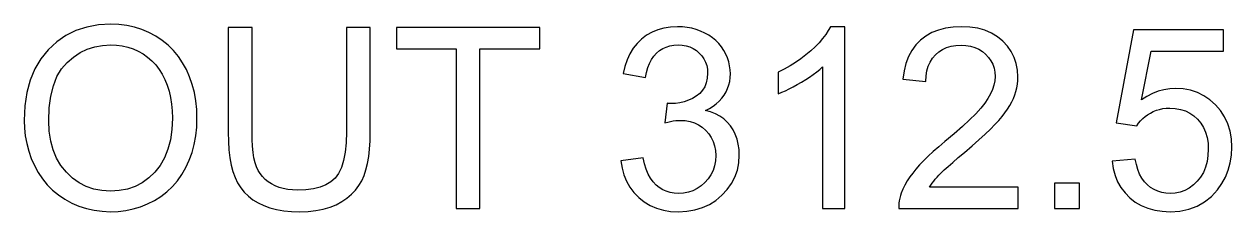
# Model space of a CAD drawing. Header units: millimetres. Extents: x -7 to 7, y 61 to 333.
# Drawn here: x -7.1 to 7.1, y 311.4 to 313.6 of the extents above.
import ezdxf

# ---------------------------------------------------------------- set-up
doc = ezdxf.new("R2010")
doc.units = ezdxf.units.MM
doc.layers.add('MARK_GLYPH', color=7, linetype='Continuous')

msp = doc.modelspace()

# ---------------------------------------------------------------- linework, layer by layer
at = {"layer": 'MARK_GLYPH'}
for points in [[(-7.092032, 312.642163), (-7.099916, 312.472175), (-7.096541, 312.379762), (-7.086416, 312.288945), (-7.06954, 312.199726), (-7.045915, 312.112104), (-7.01554, 312.02608), (-6.978415, 311.941653), (-6.934591, 311.861103), (-6.884429, 311.786402), (-6.82793, 311.717548), (-6.765093, 311.654544), (-6.695918, 311.597387), (-6.620405, 311.546079), (-6.539803, 311.501869), (-6.455673, 311.465697), (-6.368012, 311.437563), (-6.276822, 311.417468), (-6.182103, 311.40541), (-6.083853, 311.401391), (-5.992625, 311.405037), (-5.903509, 311.415973), (-5.816505, 311.434201), (-5.731614, 311.45972), (-5.648836, 311.49253), (-5.56817, 311.532631), (-5.491434, 311.579817), (-5.420751, 311.633881), (-5.356124, 311.694825), (-5.29755, 311.762648), (-5.245031, 311.837349), (-5.198567, 311.918929), (-5.158607, 312.00583), (-5.125913, 312.096491), (-5.100485, 312.190915), (-5.082322, 312.2891), (-5.071424, 312.391046), (-5.067791, 312.496754), (-5.071243, 312.601225), (-5.0816, 312.701935), (-5.098862, 312.798883), (-5.123028, 312.89207), (-5.154099, 312.981495), (-5.192074, 313.067159), (-5.236465, 313.147863), (-5.28709, 313.22241), (-5.34395, 313.290799), (-5.407045, 313.353031), (-5.476375, 313.409105), (-5.551939, 313.459022), (-5.632244, 313.502099), (-5.715795, 313.537343), (-5.802593, 313.564755), (-5.892636, 313.584336), (-5.985926, 313.596084), (-6.082462, 313.6), (-6.227665, 313.591678), (-6.363697, 313.566714), (-6.490556, 313.525105), (-6.608244, 313.466854), (-6.71676, 313.391959), (-6.816105, 313.300422), (-6.902825, 313.194327), (-6.973777, 313.075454), (-7.028963, 312.943803), (-7.068381, 312.799372)], [(-3.030565, 313.561973), (-3.311594, 313.561973), (-3.311594, 312.336298), (-3.315265, 312.210109), (-3.326279, 312.098346), (-3.344635, 312.001012), (-3.370334, 311.918105), (-3.403376, 311.849625), (-3.443761, 311.795573), (-3.492608, 311.752638), (-3.551349, 311.71751), (-3.619983, 311.690188), (-3.69851, 311.670672), (-3.786931, 311.658962), (-3.885245, 311.655059), (-3.94414, 311.65703), (-3.999944, 311.662943), (-4.052656, 311.672797), (-4.102277, 311.686594), (-4.148806, 311.704332), (-4.192243, 311.726012), (-4.231932, 311.751337), (-4.267524, 311.780012), (-4.29902, 311.812036), (-4.326419, 311.84741), (-4.349722, 311.886132), (-4.368929, 311.928204), (-4.384658, 311.975995), (-4.397527, 312.031877), (-4.407536, 312.095847), (-4.414685, 312.167908), (-4.418975, 312.248058), (-4.420405, 312.336298), (-4.420405, 313.561973), (-4.701433, 313.561973), (-4.701433, 312.334444), (-4.699179, 312.225876), (-4.692416, 312.125244), (-4.681145, 312.032546), (-4.665364, 311.947784), (-4.645076, 311.870957), (-4.620278, 311.802066), (-4.590212, 311.739692), (-4.554117, 311.68242), (-4.511994, 311.630249), (-4.463842, 311.583179), (-4.409661, 311.54121), (-4.349452, 311.504342), (-4.283059, 311.472885), (-4.210638, 311.447147), (-4.132188, 311.427129), (-4.047709, 311.41283), (-3.957202, 311.404251), (-3.860666, 311.401391), (-3.761605, 311.404663), (-3.669088, 311.414479), (-3.583116, 311.430839), (-3.503687, 311.453743), (-3.430801, 311.48319), (-3.36446, 311.519182), (-3.304637, 311.560545), (-3.251307, 311.605799), (-3.204469, 311.654943), (-3.164123, 311.707977), (-3.13027, 311.764902), (-3.102909, 311.825717), (-3.080804, 311.892277), (-3.062718, 311.966128), (-3.048651, 312.04727), (-3.038603, 312.135704), (-3.032574, 312.231428), (-3.030565, 312.334444)], [(-2.021922, 313.311551), (-2.021922, 311.437563), (-1.74043, 311.437563), (-1.74043, 313.311551), (-1.037858, 313.311551), (-1.037858, 313.561973), (-2.721712, 313.561973), (-2.721712, 313.311551)], [(0.177614, 312.03301), (-0.08301, 311.998229), (-0.069948, 311.912682), (-0.048075, 311.83257), (-0.01739, 311.757894), (0.022105, 311.688655), (0.070412, 311.624851), (0.12753, 311.566484), (0.191835, 311.515614), (0.261397, 311.473993), (0.336214, 311.441621), (0.416287, 311.418498), (0.501616, 311.404625), (0.592201, 311.4), (0.692627, 311.405372), (0.787076, 311.421487), (0.875548, 311.448345), (0.958043, 311.485947), (1.034561, 311.534292), (1.105101, 311.593381), (1.167166, 311.660199), (1.217945, 311.731731), (1.257441, 311.807978), (1.285652, 311.88894), (1.302579, 311.974617), (1.308221, 312.065008), (1.305323, 312.131723), (1.296627, 312.194599), (1.282135, 312.253636), (1.261847, 312.308835), (1.235761, 312.360194), (1.203879, 312.407715), (1.166766, 312.450856), (1.124991, 312.488767), (1.078552, 312.521448), (1.02745, 312.548899), (0.971685, 312.57112), (0.911256, 312.588111), (0.957515, 312.611659), (0.999831, 312.637783), (1.038206, 312.666484), (1.072639, 312.697761), (1.10313, 312.731614), (1.12968, 312.768044), (1.152352, 312.806432), (1.170901, 312.846159), (1.185329, 312.887226), (1.195634, 312.929633), (1.201818, 312.973379), (1.203879, 313.018465), (1.201714, 313.066398), (1.195222, 313.11343), (1.184401, 313.159559), (1.169252, 313.204787), (1.149775, 313.249114), (1.12597, 313.292538), (1.098235, 313.334004), (1.066662, 313.372456), (1.03125, 313.407894), (0.991999, 313.440318), (0.94891, 313.469727), (0.901981, 313.496121), (0.852515, 313.518935), (0.801504, 313.537601), (0.748946, 313.552118), (0.694843, 313.562488), (0.639193, 313.56871), (0.581998, 313.570784), (0.500199, 313.566778), (0.422986, 313.554759), (0.350358, 313.534728), (0.282317, 313.506684), (0.218861, 313.470628), (0.159992, 313.42656), (0.106944, 313.375213), (0.060647, 313.317322), (0.0211, 313.252888), (-0.011697, 313.181909), (-0.037744, 313.104387), (-0.05704, 313.02032), (0.204047, 312.973946), (0.215654, 313.03498), (0.231305, 313.090706), (0.251001, 313.141126), (0.274742, 313.186238), (0.302528, 313.226042), (0.334359, 313.26054), (0.369617, 313.289871), (0.407682, 313.31387), (0.448556, 313.332536), (0.492238, 313.345868), (0.538728, 313.353868), (0.588027, 313.356535), (0.637622, 313.353907), (0.684073, 313.346023), (0.727382, 313.332884), (0.767547, 313.314488), (0.80457, 313.290838), (0.838449, 313.261931), (0.868205, 313.229185), (0.892552, 313.193709), (0.911488, 313.155502), (0.925014, 313.114563), (0.93313, 313.070894), (0.935835, 313.024494), (0.932125, 312.966668), (0.920995, 312.914072), (0.902445, 312.866705), (0.876476, 312.824569), (0.843086, 312.787663), (0.802277, 312.755987), (0.756971, 312.729489), (0.709785, 312.707809), (0.660719, 312.690946), (0.609771, 312.678902), (0.556943, 312.671675), (0.502234, 312.669266), (0.496695, 312.669357), (0.490589, 312.669627), (0.483917, 312.670078), (0.476677, 312.670709), (0.468871, 312.671521), (0.460497, 312.672513), (0.431282, 312.443423), (0.467054, 312.452209), (0.500792, 312.459397), (0.532494, 312.464987), (0.56216, 312.468981), (0.589792, 312.471377), (0.615388, 312.472175), (0.674051, 312.468929), (0.72916, 312.459191), (0.780712, 312.44296), (0.82871, 312.420236), (0.873152, 312.39102), (0.914039, 312.355312), (0.949889, 312.31476), (0.979221, 312.270705), (1.002034, 312.223145), (1.01833, 312.172082), (1.028107, 312.117515), (1.031366, 312.059444), (1.027836, 311.998229), (1.017248, 311.940416), (0.999599, 311.886003), (0.974892, 311.834992), (0.943126, 311.787381), (0.9043, 311.74317), (0.860502, 311.704203), (0.813509, 311.672321), (0.763322, 311.647523), (0.70994, 311.629811), (0.653363, 311.619183), (0.593592, 311.615641), (0.543263, 311.618359), (0.495536, 311.626513), (0.450411, 311.640103), (0.407888, 311.65913), (0.367968, 311.683592), (0.330649, 311.713491), (0.296384, 311.749547), (0.265622, 311.792482), (0.238364, 311.842296), (0.21461, 311.898988), (0.19436, 311.96256)], [(2.287648, 311.437563), (2.548272, 311.437563), (2.548272, 313.570784), (2.380396, 313.570784), (2.355019, 313.524629), (2.324335, 313.477984), (2.288343, 313.430849), (2.247044, 313.383226), (2.200438, 313.335112), (2.148524, 313.286509), (2.092424, 313.239014), (2.033258, 313.193915), (1.971027, 313.151212), (1.905729, 313.110905), (1.837365, 313.072994), (1.765936, 313.037479), (1.765936, 312.785202), (1.807312, 312.801446), (1.85044, 312.820189), (1.89532, 312.841431), (1.941952, 312.865172), (1.990336, 312.891413), (2.040472, 312.920152), (2.089848, 312.950128), (2.135952, 312.980078), (2.178784, 313.010002), (2.218344, 313.039901), (2.254632, 313.069774), (2.287648, 313.099621)], [(4.587352, 311.437563), (4.587352, 311.688449), (3.54532, 311.688449), (3.560482, 311.712074), (3.576907, 311.735647), (3.594593, 311.759169), (3.613542, 311.78264), (3.633754, 311.806059), (3.655228, 311.829427), (3.682163, 311.85644), (3.718451, 311.890486), (3.764091, 311.931566), (3.819084, 311.97968), (3.883428, 312.034826), (3.957125, 312.097007), (4.046357, 312.173344), (4.1267, 312.244065), (4.198156, 312.309169), (4.260722, 312.368657), (4.314401, 312.422529), (4.359191, 312.470784), (4.397617, 312.515857), (4.432204, 312.560184), (4.462953, 312.603763), (4.489863, 312.646595), (4.512934, 312.688679), (4.532167, 312.730017), (4.548179, 312.771251), (4.56128, 312.812718), (4.571469, 312.854416), (4.578747, 312.896346), (4.583114, 312.938508), (4.58457, 312.980902), (4.579611, 313.062263), (4.564732, 313.13909), (4.539935, 313.211383), (4.505218, 313.279141), (4.460583, 313.342365), (4.406029, 313.401054), (4.343127, 313.452916), (4.27314, 313.495349), (4.196069, 313.528352), (4.111912, 313.551925), (4.020671, 313.566069), (3.922344, 313.570784), (3.824674, 313.566417), (3.733858, 313.553316), (3.649895, 313.531482), (3.572784, 313.500913), (3.502527, 313.461611), (3.439123, 313.413575), (3.383525, 313.357204), (3.336378, 313.292899), (3.297681, 313.220658), (3.267435, 313.140482), (3.245639, 313.05237), (3.232293, 312.956324), (3.500337, 312.928963), (3.503906, 312.993166), (3.513683, 313.052525), (3.529669, 313.10704), (3.551864, 313.156713), (3.580269, 313.201541), (3.614882, 313.241526), (3.654687, 313.276101), (3.698665, 313.304389), (3.746817, 313.326391), (3.799143, 313.342107), (3.855642, 313.351536), (3.916315, 313.35468), (3.973807, 313.351717), (4.027562, 313.342828), (4.077582, 313.328014), (4.123866, 313.307275), (4.166415, 313.280609), (4.205228, 313.248019), (4.239236, 313.211267), (4.26706, 313.17181), (4.288702, 313.129648), (4.30416, 313.084781), (4.313435, 313.037208), (4.316526, 312.986931), (4.313138, 312.937117), (4.302975, 312.886298), (4.286035, 312.834475), (4.26232, 312.781647), (4.231829, 312.727814), (4.194562, 312.672976), (4.147814, 312.614364), (4.08857, 312.549208), (4.016832, 312.477508), (3.932598, 312.399265), (3.835869, 312.314477), (3.726644, 312.223145), (3.65506, 312.163451), (3.589325, 312.106179), (3.529437, 312.051328), (3.475398, 311.998899), (3.427207, 311.948892), (3.384865, 311.901307), (3.347379, 311.854817), (3.313449, 311.808094), (3.283073, 311.76114), (3.256254, 311.713954), (3.232989, 311.666537), (3.21328, 311.618887), (3.203297, 311.589633), (3.195297, 311.559992), (3.189281, 311.529964), (3.185249, 311.49955), (3.183201, 311.46875), (3.183137, 311.437563)], [(5.965135, 312.017243), (5.691526, 311.994056), (5.70455, 311.907645), (5.726307, 311.827108), (5.756798, 311.752445), (5.796023, 311.683657), (5.843982, 311.620742), (5.900675, 311.563702), (5.964839, 311.514107), (6.034903, 311.473529), (6.110866, 311.441969), (6.19273, 311.419426), (6.280493, 311.4059), (6.374157, 311.401391), (6.487813, 311.408553), (6.593198, 311.43004), (6.690314, 311.465852), (6.77916, 311.515987), (6.859735, 311.580448), (6.93204, 311.659233), (6.983336, 311.731435), (7.025304, 311.807991), (7.057947, 311.888902), (7.081263, 311.974166), (7.095252, 312.063785), (7.099916, 312.157757), (7.094596, 312.255646), (7.078635, 312.347428), (7.052034, 312.433105), (7.014793, 312.512676), (6.966911, 312.58614), (6.90839, 312.653499), (6.84228, 312.712446), (6.771328, 312.760675), (6.695531, 312.798187), (6.614891, 312.824981), (6.529408, 312.841058), (6.439081, 312.846417), (6.369584, 312.842707), (6.301143, 312.831577), (6.233758, 312.813027), (6.16743, 312.787057), (6.102158, 312.753668), (6.037943, 312.712858), (6.152024, 313.283727), (7.000211, 313.283727), (7.000211, 313.533221), (5.943339, 313.533221), (5.737901, 312.442032), (5.982757, 312.410034), (6.003278, 312.439533), (6.026194, 312.467126), (6.051507, 312.492812), (6.079216, 312.516592), (6.109321, 312.538465), (6.141821, 312.558432), (6.176357, 312.576002), (6.212259, 312.590378), (6.249526, 312.60156), (6.288158, 312.609547), (6.328156, 312.614339), (6.369519, 312.615936), (6.435062, 312.612342), (6.496276, 312.60156), (6.553162, 312.58359), (6.60572, 312.558432), (6.653949, 312.526086), (6.69785, 312.486551), (6.736109, 312.440963), (6.767411, 312.390144), (6.791758, 312.334096), (6.809148, 312.272817), (6.819583, 312.206309), (6.823061, 312.13457), (6.819441, 312.058915), (6.808582, 311.988388), (6.790483, 311.922987), (6.765144, 311.862713), (6.732566, 311.807566), (6.692749, 311.757546), (6.647701, 311.714186), (6.599433, 311.67871), (6.547945, 311.651117), (6.493236, 311.631408), (6.435307, 311.619583), (6.374157, 311.615641), (6.323184, 311.618436), (6.274761, 311.626822), (6.228889, 311.640799), (6.185568, 311.660366), (6.144797, 311.685524), (6.106577, 311.716273), (6.07186, 311.752716), (6.041601, 311.794646), (6.015799, 311.842064), (5.994454, 311.894969), (5.977566, 311.953362)], [(-6.810076, 312.468002), (-6.804099, 312.620213), (-6.786167, 312.757172), (-6.756282, 312.878879), (-6.714442, 312.985334), (-6.660647, 313.076536), (-6.594899, 313.152487), (-6.520726, 313.21526), (-6.441966, 313.26662), (-6.358621, 313.306566), (-6.27069, 313.335099), (-6.178174, 313.352219), (-6.081071, 313.357926), (-6.012192, 313.354963), (-5.945606, 313.346075), (-5.881313, 313.331261), (-5.819313, 313.310521), (-5.759606, 313.283856), (-5.702192, 313.251265), (-5.648037, 313.213302), (-5.598417, 313.170522), (-5.553331, 313.122924), (-5.512779, 313.070508), (-5.476761, 313.013274), (-5.445278, 312.951223), (-5.418497, 312.884933), (-5.396585, 312.814985), (-5.379543, 312.741379), (-5.367369, 312.664114), (-5.360065, 312.58319), (-5.357631, 312.498609), (-5.363337, 312.367009), (-5.380457, 312.245817), (-5.40899, 312.135034), (-5.448937, 312.034659), (-5.500296, 311.944693), (-5.563069, 311.865135), (-5.634511, 311.796977), (-5.712188, 311.741212), (-5.7961, 311.697839), (-5.886247, 311.666859), (-5.982628, 311.64827), (-6.085245, 311.642074), (-6.186212, 311.648206), (-6.281357, 311.666601), (-6.370679, 311.69726), (-6.454178, 311.740182), (-6.531855, 311.795367), (-6.60371, 311.862816), (-6.666766, 311.941073), (-6.718358, 312.028373), (-6.758484, 312.124715), (-6.787146, 312.230101), (-6.804343, 312.34453)], [(5.013069, 311.734823), (5.013069, 311.437563), (5.310329, 311.437563), (5.310329, 311.734823)]]:
    msp.add_lwpolyline(points, close=True, dxfattribs=at)

doc.saveas('drawing.dxf')
